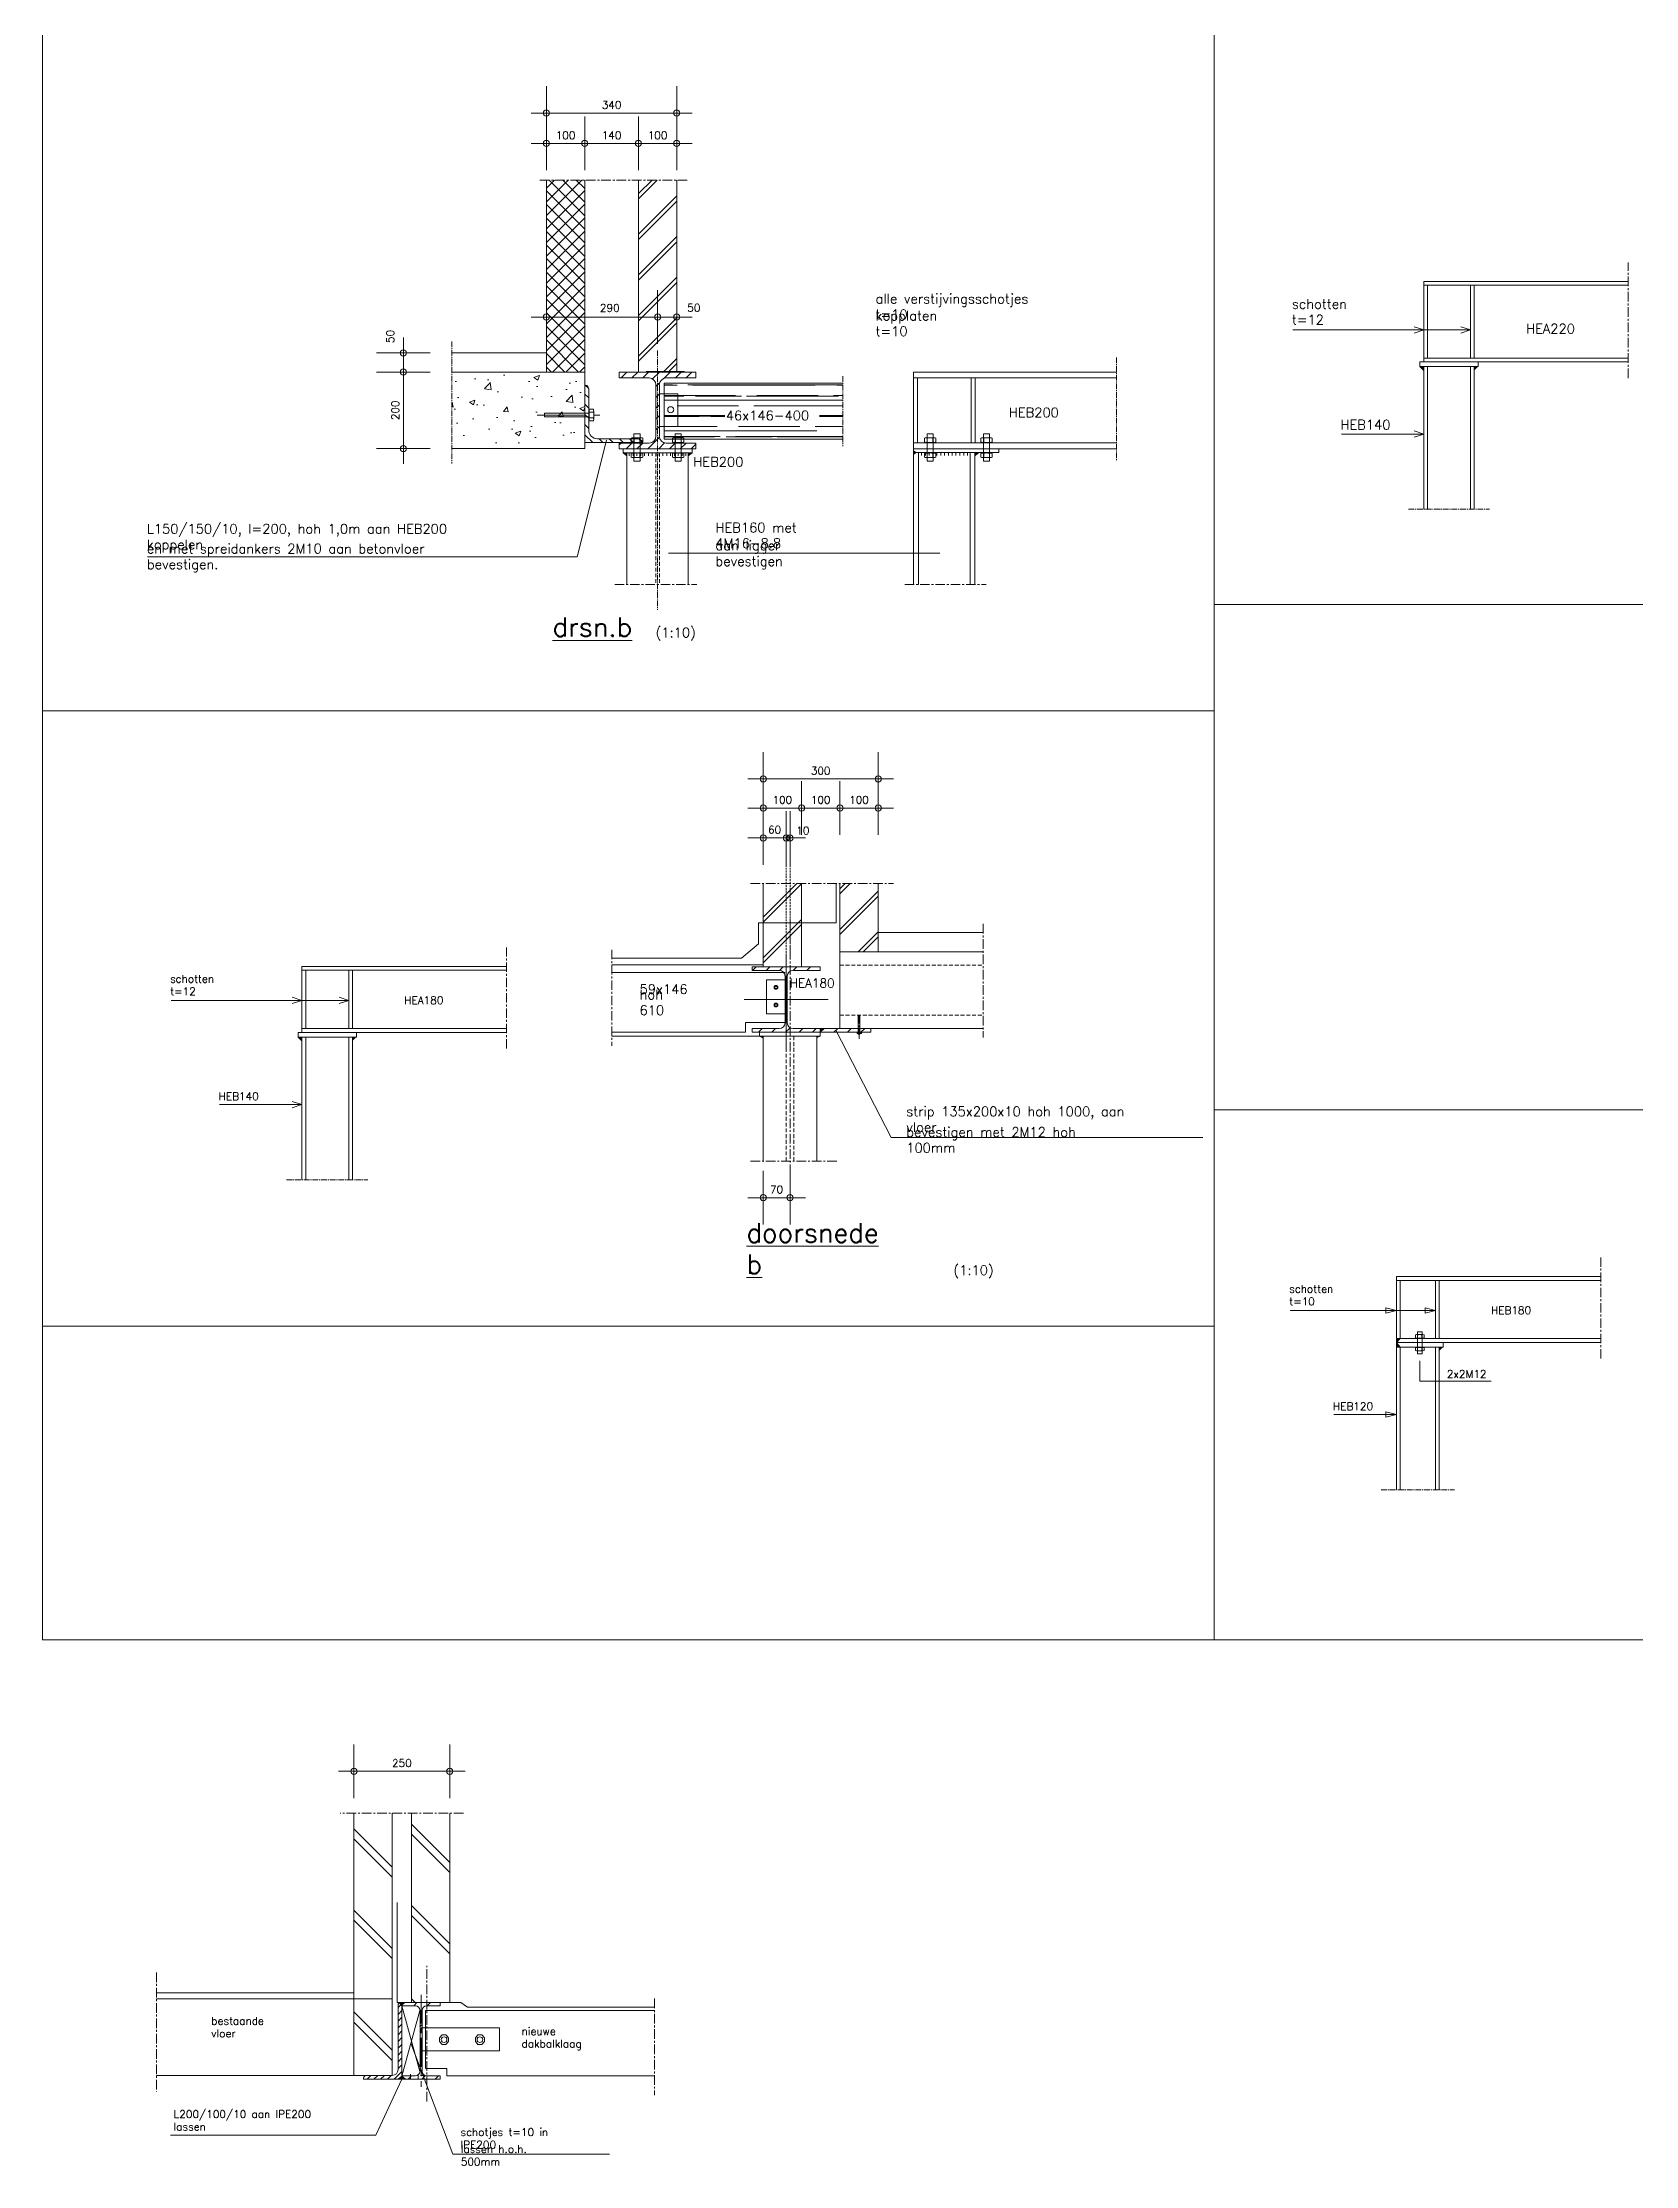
# Model space of a CAD drawing. Header units: millimetres. Extents: x -14163 to 55687, y -143 to 37302.
# Drawn here: x 29749 to 33905, y 26712 to 32252 of the extents above; entities that cross this region are included whole.
import ezdxf

# ---------------------------------------------------------------- set-up
doc = ezdxf.new("R2010")
doc.units = ezdxf.units.MM
for name, pattern in [('IMPORT-CENTER _3_', [1016, 635, -127, 127, -127]), ('IMPORT-CENTER2 _2_', [571.5, 381, -63.5, 63.5, -63.5]), ('IMPORT-DASHED _3_', [381, 254, -127]), ('IMPORT-HIDDEN _3_', [190.5, 127, -63.5])]:
    doc.linetypes.add(name, pattern=pattern)
for name, color, linetype, lineweight in [('00_MAATVOERING', 1, 'Continuous', 13), ('ARCERING', 55, 'Continuous', 13), ('AS', 1, 'IMPORT-CENTER _3_', 13), ('doorbraakdetails_dwg', 8, 'Continuous', 13), ('MAATVOERING', 1, 'Continuous', 13), ('STAAL', 2, 'Continuous', 13)]:
    doc.layers.add(name, color=color, linetype=linetype, lineweight=lineweight)
doc.styles.add('RomanS', font='romans__.ttf', dxfattribs={"height": 635})
doc.styles.add('RomanS_1', font='romans__.ttf', dxfattribs={"height": 1270})
doc.styles.add('RomanS_2', font='romans__.ttf', dxfattribs={"height": 508})
doc.styles.add('RomanS_4', font='romans__.ttf', dxfattribs={"height": 584.2})

# ---------------------------------------------------------------- blocks, each defined once
blk = doc.blocks.new('doorbraakdetails_dwg_DOT2035-5098706-Details Constructie')
at = {"layer": 'MAATVOERING'}
for p, q in [((420690, 85664), (420690, 89220)), ((421198, 87442), (419674, 87442))]:
    blk.add_line(p, q, dxfattribs=at)
blk.add_circle((420690, 87442), 203, dxfattribs=at)
blk = doc.blocks.new('doorbraakdetails_dwg_DOT2035-5098707-Details Constructie')
at = {"layer": 'MAATVOERING'}
for p, q in [((423230, 89220), (423230, 85664)), ((422722, 87442), (424246, 87442))]:
    blk.add_line(p, q, dxfattribs=at)
blk.add_circle((423230, 87442), 203, dxfattribs=at)
blk = doc.blocks.new('doorbraakdetails_dwg_DOT2035-5098708-Details Constructie')
at = {"layer": 'MAATVOERING'}
for p, q in [((415610, 87595), (415610, 91151)), ((416118, 89373), (414594, 89373))]:
    blk.add_line(p, q, dxfattribs=at)
blk.add_circle((415610, 89373), 203, dxfattribs=at)
blk = doc.blocks.new('doorbraakdetails_dwg_DOT2035-5098709-Details Constructie')
at = {"layer": 'MAATVOERING'}
for p, q in [((423230, 91151), (423230, 87595)), ((422722, 89373), (424246, 89373))]:
    blk.add_line(p, q, dxfattribs=at)
blk.add_circle((423230, 89373), 203, dxfattribs=at)
blk = doc.blocks.new('doorbraakdetails_dwg_DOT2035-5098710-Details Constructie')
at = {"layer": 'MAATVOERING'}
for p, q in [((415610, 85664), (415610, 89220)), ((416118, 87442), (414594, 87442))]:
    blk.add_line(p, q, dxfattribs=at)
blk.add_circle((415610, 87442), 203, dxfattribs=at)
blk = doc.blocks.new('doorbraakdetails_dwg_DOT2035-5098711-Details Constructie')
at = {"layer": 'MAATVOERING'}
for p, q in [((418150, 89220), (418150, 85664)), ((417642, 87442), (419166, 87442))]:
    blk.add_line(p, q, dxfattribs=at)
blk.add_circle((418150, 87442), 203, dxfattribs=at)
blk = doc.blocks.new('doorbraakdetails_dwg_DOT2035-5098712-Details Constructie')
at = {"layer": 'MAATVOERING'}
for p, q in [((418150, 85664), (418150, 89220)), ((418658, 87442), (417134, 87442))]:
    blk.add_line(p, q, dxfattribs=at)
blk.add_circle((418150, 87442), 203, dxfattribs=at)
blk = doc.blocks.new('doorbraakdetails_dwg_DOT2035-5098713-Details Constructie')
at = {"layer": 'MAATVOERING'}
for p, q in [((420690, 89220), (420690, 85664)), ((420182, 87442), (421706, 87442))]:
    blk.add_line(p, q, dxfattribs=at)
blk.add_circle((420690, 87442), 203, dxfattribs=at)
blk = doc.blocks.new('doorbraakdetails_dwg_DOT2035-5098714-Details Constructie')
at = {"layer": 'MAATVOERING'}
for p, q in [((415610, 59839), (415610, 63395)), ((416118, 61617), (414594, 61617))]:
    blk.add_line(p, q, dxfattribs=at)
blk.add_circle((415610, 61617), 203, dxfattribs=at)
blk = doc.blocks.new('doorbraakdetails_dwg_DOT2035-5098715-Details Constructie')
at = {"layer": 'MAATVOERING'}
for p, q in [((417388, 63395), (417388, 59839)), ((416880, 61617), (418404, 61617))]:
    blk.add_line(p, q, dxfattribs=at)
blk.add_circle((417388, 61617), 203, dxfattribs=at)
blk = doc.blocks.new('doorbraakdetails_dwg_HE180A-5098716-Details Constructie')
at = {"layer": 'STAAL', "color": 1}
for p, q in [((0, 609), (0, -643)), ((-446, 386), (-398, 434)), ((-266, 386), (-218, 434)), ((-87, 386), (-39, 434)), ((-15, 278), (15, 309)), ((93, 386), (141, 434)), ((272, 386), (321, 434)), ((-557, 0), (558, 0)), ((-15, 98), (15, 129)), ((-15, -81), (15, -51)), ((-15, -261), (15, -230)), ((-368, -434), (-320, -386)), ((-189, -434), (-141, -386)), ((-9, -434), (51, -374)), ((170, -434), (219, -386)), ((350, -434), (398, -386))]:
    blk.add_line(p, q, dxfattribs=at)
at = {"layer": 'STAAL'}
for p, q in [((-15, -310), (-15, 310)), ((15, -310), (15, 310)), ((452, 386), (452, 386))]:
    blk.add_line(p, q, dxfattribs=at)
at = {"layer": 'STAAL', "flags": 128}
for points in [[(91, 386), (452, 386), (452, 434), (-452, 434), (-452, 386), (-91, 386)], [(-91, -386), (-452, -386), (-452, -434), (452, -434), (452, -386), (91, -386)]]:
    blk.add_lwpolyline(points, dxfattribs=at)
at = {"layer": 'STAAL'}
for centre, start, end in [((-91, 310), 360, 90), ((91, 310), 90, 180), ((-91, -310), 270, 0), ((91, -310), 180, 270)]:
    blk.add_arc(centre, 76.2, start, end, dxfattribs=at)
blk = doc.blocks.new('doorbraakdetails_dwg_MOERPLAT-5098692-Details Constructie')
at = {"layer": 'STAAL', "flags": 128}
blk.add_lwpolyline([(-60, 25), (-60, -25), (-25, -63), (25, -63), (60, -25), (60, 25), (25, 63), (-25, 63)], close=True, dxfattribs=at)
at = {"layer": 'STAAL'}
blk.add_circle((0, 0), 38.1, dxfattribs=at)
blk = doc.blocks.new('doorbraakdetails_dwg_DOT2035-5098677-Details Constructie')
at = {"layer": 'MAATVOERING'}
for p, q in [((0, 17.78), (0, -17.78)), ((-5.08, 0), (10.16, 0))]:
    blk.add_line(p, q, dxfattribs=at)
blk.add_circle((0, 0), 2.03, dxfattribs=at)
blk = doc.blocks.new('doorbraakdetails_dwg__X283-5098766-Details Constructie')
at = {"layer": 'ARCERING'}
for p, q in [((48375, 30414), (48451, 30490)), ((48518, 30414), (48594, 30490)), ((48662, 30414), (48738, 30490)), ((48792, 30400), (48882, 30490)), ((48945, 30410), (49025, 30490)), ((49093, 30414), (49169, 30490)), ((49237, 30414), (49313, 30490)), ((48835, 30300), (48885, 30350)), ((48835, 30156), (48881, 30202)), ((48835, 30013), (48881, 30058)), ((48835, 29869), (48881, 29915)), ((48350, 29527), (48373, 29550)), ((48441, 29474), (48517, 29550)), ((48584, 29474), (48660, 29550)), ((48728, 29474), (48882, 29628)), ((48835, 29725), (48881, 29771)), ((48872, 29474), (48950, 29553)), ((49015, 29474), (49091, 29550)), ((49159, 29474), (49235, 29550)), ((49303, 29474), (49366, 29538))]:
    blk.add_line(p, q, dxfattribs=at)
blk = doc.blocks.new('doorbraakdetails_dwg_HE200B-5098767-Details Constructie')
at = {"layer": 'STAAL'}
for p, q in [((-23, -848), (-23, -168)), ((23, -848), (23, -168))]:
    blk.add_line(p, q, dxfattribs=at)
at = {"layer": 'STAAL', "flags": 128}
for points in [[(114, -76), (508, -76), (508, 0), (-508, 0), (-508, -76), (-114, -76)], [(-114, -940), (-508, -940), (-508, -1016), (508, -1016), (508, -940), (114, -940)]]:
    blk.add_lwpolyline(points, dxfattribs=at)
at = {"layer": 'STAAL'}
for centre, start, end in [((-114, -168), 360, 90), ((114, -168), 90, 180), ((-114, -848), 270, 0), ((114, -848), 180, 270)]:
    blk.add_arc(centre, 91.4, start, end, dxfattribs=at)
blk.add_blockref('doorbraakdetails_dwg__X283-5098766-Details Constructie', (-48858, -30490))
blk = doc.blocks.new('doorbraakdetails_dwg_MOER-5098697-Details Constructie')
at = {"layer": 'ARCERING', "color": 2}
for p, q in [((-5.1, 3.7), (-5.1, 0.3)), ((-3.8, 4.1), (3.8, 4.1)), ((-3.8, 0), (3.8, 0)), ((-2.5, 3.7), (-2.5, 0.3)), ((2.5, 3.7), (2.5, 0.3)), ((5.1, 3.7), (5.1, 0.3))]:
    blk.add_line(p, q, dxfattribs=at)
for centre, radius, start, end in [((-3.8, 1.4), 2.66, 61.4929, 118.5071), ((-3.8, 2.7), 2.66, 241.4929, 298.5071), ((0, -6.1), 10.2, 75.5225, 104.4775), ((0, 10.2), 10.2, 255.5225, 284.4775), ((3.8, 1.4), 2.66, 61.4929, 118.5071), ((3.8, 2.7), 2.66, 241.4929, 298.5071)]:
    blk.add_arc(centre, radius, start, end, dxfattribs=at)
blk = doc.blocks.new('doorbraakdetails_dwg_MOER-5098815-Details Constructie')
at = {"layer": 'ARCERING', "color": 2}
for p, q in [((-5.1, 3.7), (-5.1, 0.3)), ((-3.8, 4.1), (3.8, 4.1)), ((-3.8, 0), (3.8, 0)), ((-2.5, 3.7), (-2.5, 0.3)), ((2.5, 3.7), (2.5, 0.3)), ((5.1, 3.7), (5.1, 0.3))]:
    blk.add_line(p, q, dxfattribs=at)
for centre, radius, start, end in [((-3.8, 1.4), 2.66, 61.4929, 118.5071), ((-3.8, 2.7), 2.66, 241.4929, 298.5071), ((0, -6.1), 10.2, 75.5225, 104.4775), ((0, 10.2), 10.2, 255.5225, 284.4775), ((3.8, 1.4), 2.66, 61.4929, 118.5071), ((3.8, 2.7), 2.66, 241.4929, 298.5071)]:
    blk.add_arc(centre, radius, start, end, dxfattribs=at)
blk = doc.blocks.new('doorbraakdetails_dwg_MOER-5098688-Details Constructie')
at = {"layer": 'STAAL'}
for p, q in [((-5.1, 3.7), (-5.1, 0.3)), ((-3.8, 4.1), (3.8, 4.1)), ((-3.8, 0), (3.8, 0)), ((-2.5, 3.7), (-2.5, 0.3)), ((2.5, 3.7), (2.5, 0.3)), ((5.1, 3.7), (5.1, 0.3))]:
    blk.add_line(p, q, dxfattribs=at)
for centre, radius, start, end in [((-3.8, 1.4), 2.66, 61.4929, 118.5071), ((-3.8, 2.7), 2.66, 241.4929, 298.5071), ((0, -6.1), 10.2, 75.5225, 104.4775), ((0, 10.2), 10.2, 255.5225, 284.4775), ((3.8, 1.4), 2.66, 61.4929, 118.5071), ((3.8, 2.7), 2.66, 241.4929, 298.5071)]:
    blk.add_arc(centre, radius, start, end, dxfattribs=at)
blk = doc.blocks.new('doorbraakdetails_dwg_SPREIDANKER-5098780-Details Constructie')
at = {"layer": 'AS'}
blk.add_line((0, -690), (0, 142), dxfattribs=at)
at = {"layer": 'STAAL', "flags": 128}
blk.add_lwpolyline([(-25, 0), (-25, -594), (25, -594), (25, 0)], dxfattribs=at)
at = {"xscale": 15, "yscale": 15, "zscale": 15}
blk.add_blockref('doorbraakdetails_dwg_MOER-5098688-Details Constructie', (0, 0), dxfattribs=at)
blk = doc.blocks.new('doorbraakdetails_dwg_HOEK15015010-V35-Details Constructie')
at = {"color": 1, "lineweight": 13}
for p, q in [((-3207, 0), (-2953, -254)), ((-2533, 0), (-2279, -254)), ((-1859, 0), (-1605, -254)), ((-1186, 0), (-932, -254)), ((-512, 0), (0, -512)), ((-3810, -12), (-3581, -241)), ((-254, -932), (0, -1186)), ((-254, -1605), (0, -1859)), ((-254, -2279), (0, -2533)), ((-254, -2953), (0, -3207)), ((-250, -3572), (-12, -3810))]:
    blk.add_line(p, q, dxfattribs=at)
at = {"color": 2, "lineweight": 13}
for p, q in [((-3524, -254), (-825, -254)), ((-254, -825), (-254, -3524))]:
    blk.add_line(p, q, dxfattribs=at)
at = {"color": 2, "lineweight": 13, "flags": 128}
blk.add_lwpolyline([(-37, -3810), (0, -3810), (0, 0), (-3810, 0), (-3810, -56)], dxfattribs=at)
at = {"color": 2, "lineweight": 13}
for centre, radius, start, end in [((-3462, 141), 400, 209.56977, 261.05843), ((-825, -825), 571, 360, 90), ((45, -3523), 299, 180.25324, 254.08278)]:
    blk.add_arc(centre, radius, start, end, dxfattribs=at)
blk = doc.blocks.new('doorbraakdetails_dwg_DOT2035-5098858-Details Constructie')
at = {"layer": '00_MAATVOERING'}
for p, q in [((0, 17.78), (0, -17.78)), ((-5.08, 0), (10.16, 0))]:
    blk.add_line(p, q, dxfattribs=at)
blk.add_circle((0, 0), 2.03, dxfattribs=at)
blk = doc.blocks.new('doorbraakdetails_dwg_HOEK20010010-V54-Details Constructie')
at = {"layer": 'ARCERING'}
h = blk.add_hatch(dxfattribs=at)
h.set_pattern_fill('FP_14', color=1, style=0, pattern_type=2)
h.set_pattern_definition([(45, (-20365.5, -30057.376), (-44.90128, 44.90128), [])])
h.paths.add_polyline_path([(-352, -102), (156, -102), (156, 914), (143, 914), (133, 913), (124, 909), (116, 903), (110, 895), (106, 886), (105, 876), (105, 25), (103, 5), (95, -13), (83, -29), (67, -41), (49, -49), (29, -51), (-314, -51), (-324, -53), (-333, -56), (-341, -62), (-347, -70), (-351, -80), (-352, -89)])
at = {"color": 2, "lineweight": 13}
for p, q in [((105, 25), (105, 876)), ((-314, -51), (29, -51))]:
    blk.add_line(p, q, dxfattribs=at)
at = {"color": 2, "lineweight": 13, "flags": 128}
blk.add_lwpolyline([(-352, -89), (-352, -102), (156, -102), (156, 914), (143, 914)], dxfattribs=at)
at = {"color": 2, "lineweight": 13}
for centre, radius, start, end in [((143, 876), 38.1, 90, 180), ((29, 25), 76.2, 270, 0), ((-314, -89), 38.1, 90, 180)]:
    blk.add_arc(centre, radius, start, end, dxfattribs=at)
blk = doc.blocks.new('doorbraakdetails_dwg__X284-5098859-Details Constructie')
at = {"color": 250, "lineweight": 13}
for p, q in [((153071, 56803), (153115, 56846)), ((153247, 56800), (153294, 56846)), ((153431, 56803), (153474, 56846)), ((153288, 56661), (153317, 56689)), ((153288, 56481), (153317, 56509)), ((153288, 56301), (153317, 56330)), ((153288, 56122), (153317, 56150)), ((153176, 55830), (153219, 55873)), ((153288, 55942), (153317, 55971)), ((153356, 55830), (153399, 55873)), ((153535, 55830), (153556, 55851))]:
    blk.add_line(p, q, dxfattribs=at)
blk = doc.blocks.new('doorbraakdetails_dwg_Ipe200-5098860-Details Constructie')
at = {"color": 1, "linetype": 'IMPORT-CENTER2 _2_', "lineweight": 13}
blk.add_line((0, 610), (0, -610), dxfattribs=at)
at = {"color": 2, "lineweight": 13}
for p, q in [((-14, -404), (-14, 404)), ((14, -404), (14, 404))]:
    blk.add_line(p, q, dxfattribs=at)
at = {"color": 2, "lineweight": 13, "flags": 128}
for points in [[(-75, 465), (-254, 465), (-254, 508), (254, 508), (254, 465), (75, 465)], [(-75, -465), (-254, -465), (-254, -508), (254, -508), (254, -465), (75, -465)]]:
    blk.add_lwpolyline(points, dxfattribs=at)
at = {"color": 2, "lineweight": 13}
for centre, start, end in [((-75, 404), 360, 90), ((75, 404), 90, 180), ((-75, -404), 270, 0), ((75, -404), 180, 270)]:
    blk.add_arc(centre, 61, start, end, dxfattribs=at)
at = {"rotation": 180}
blk.add_blockref('doorbraakdetails_dwg__X284-5098859-Details Constructie', (153302, 56338), dxfattribs=at)
blk = doc.blocks.new('doorbraakdetails_dwg_MOERPLAT-5098861-Details Constructie')
at = {"layer": 'STAAL', "flags": 128}
blk.add_lwpolyline([(-60, 25), (-60, -25), (-25, -63), (25, -63), (60, -25), (60, 25), (25, 63), (-25, 63)], close=True, dxfattribs=at)
at = {"layer": 'STAAL'}
blk.add_circle((0, 0), 38.1, dxfattribs=at)
blk = doc.blocks.new('doorbraakdetails_dwg_aanwijspijl-5098864-Details Constructie')
at = {"layer": 'MAATVOERING', "flags": 128}
blk.add_lwpolyline([(-687, 178), (0, 0), (-687, -178)], close=True, dxfattribs=at)
blk = doc.blocks.new('doorbraakdetails_dwg-4168051-Details Constructie')
at = {"layer": 'ARCERING'}
h = blk.add_hatch(dxfattribs=at)
h.set_pattern_fill('FP_71', color=256, style=0, pattern_type=2)
h.set_pattern_definition([(45, (-742654.36, 22330.56), (-449.0128, 449.0128), []), (135, (-742654.36, 22330.56), (-449.0128, -449.0128), [])])
h.paths.add_polyline_path([(403789, 116339), (403789, 129059), (401249, 129059), (401249, 116339)])
h = blk.add_hatch(dxfattribs=at)
h.set_pattern_fill('FP_72', color=256, style=0, pattern_type=2)
h.set_pattern_definition([(45, (171494.3, -3356.4), (-1347.038, 1347.038), []), (45, (172002.3, 27123.6), (-1347.038, 1347.038), [])])
h.paths.add_polyline_path([(409885, 116377), (409885, 129059), (407345, 129059), (407345, 116377)])
h = blk.add_hatch(dxfattribs=at)
h.set_pattern_fill('FP_73', color=256, style=0, pattern_type=2)
h.set_pattern_definition([(50, (280794.4, 94590.6), (3643.68, -318.78), [381, -4191]), (355, (280794.4, 94590.6), (-704.86, 3821.14), [304.8, -3352.8]), (100.451, (281098, 94564), (2938.85, 3502.33), [323.8, -3561.8]), (46.184, (280794.4, 95606.6), (5421.58, -840.86), [571.5, -6286.5]), (96.636, (281246, 95536.6), (4748.05, 4948.55), [485.7, -5342.7]), (351.184, (280794.4, 95606.6), (4748.1, 4948.5), [457.2, -5029.2]), (21, (281302.4, 95352.6), (3032.29, -2045.304), [381, -4191]), (326, (281302.4, 95352.6), (1236.04, 3683.76), [304.8, -3352.8]), (71.451, (281555, 95182.2), (4268.34, 1638.42), [323.8, -3561.8]), (37.5, (280794.4, 94590.6), (61.772, 1691.101), [0, -3312.16, 0, -3403.6, -3365.5]), (37.5, (280794.4, 94590.6), (61.772, 1691.101), [-6715.76, 0, -3365.5]), (7.5, (280794.4, 94590.6), (1336.393, 2003.611), [0, -1940.56, 0, -3235.96, -1282.7]), (7.5, (280794.4, 94590.6), (1336.393, 2003.611), [-5176.52, 0, -1282.7]), (327.5, (279661.6, 94590.6), (2711.818, -114.579), [0, -1270, 0, -3962.4, -5257.8]), (327.5, (279661.6, 94590.6), (2711.818, -114.579), [-5232.4, 0, -5257.8]), (317.5, (279153.6, 94590.6), (2962.586, 508.533), [0, -1651, 0, -2631.44, -3733.8]), (317.5, (279153.6, 94590.6), (2962.586, 508.533), [-4282.44, 0, -3733.8])])
h.paths.add_polyline_path([(403787, 111259), (403787, 116339), (394990, 116339), (394990, 111259)])
h = blk.add_hatch(dxfattribs=at)
h.set_pattern_fill('FP_74', color=256, style=0, pattern_type=2)
h.set_pattern_definition([(0, (-741257.4, 22319.5), (2235.2, 1016), [15240, -2032, 5080, -1016]), (0, (-739906.1, 22827.5), (-1016, 1351.28), [3048, -335.28, 6096, -762]), (0, (-740749.36, 23183.1), (5283.2, 680.72), [8128, -1422.4, 4064, -1016])])
h.paths.add_polyline_path([(420893, 111881), (420893, 115590), (409046, 115590), (409046, 111892), (409463, 111892), (409463, 111881), (414282, 111881)])
h.paths.add_polyline_path([(414282, 112923), (413063, 112923), (413063, 113876), (419337, 113876), (419337, 112923)])
h.paths.add_polyline_path([(409507, 113640), (409459, 113640), (409412, 113652), (409370, 113674), (409334, 113706), (409307, 113745), (409290, 113790), (409284, 113837), (409290, 113885), (409307, 113930), (409334, 113969), (409370, 114001), (409412, 114023), (409459, 114034), (409507, 114034), (409553, 114023), (409596, 114001), (409631, 113969), (409659, 113930), (409676, 113885), (409681, 113837), (409676, 113790), (409659, 113745), (409631, 113706), (409596, 113674), (409553, 113652)])
for points in [[(415610, 72183), (415610, 72328), (415356, 72328)], [(419166, 72190), (419408, 72328), (419166, 72328)], [(419395, 72582), (419627, 72836), (419395, 72836)]]:
    blk.add_hatch(color=8, dxfattribs=at).paths.add_polyline_path(points)
h = blk.add_hatch(dxfattribs=at)
h.set_pattern_fill('FP_53', color=256, style=0, pattern_type=2)
h.set_pattern_definition([(45, (368009.06, -11532.5), (-449.013, 449.013), [])])
h.paths.add_polyline_path([(422748, 72582), (422748, 72836), (422011, 72836), (422011, 72582)])
h.paths.add_polyline_path([(421909, 72582), (421909, 72836), (419395, 72836), (419395, 72582)])
at = {"layer": 'STAAL'}
for points in [[(459378, 116445), (459378, 116699), (459124, 116699)], [(462731, 116445), (462985, 116699), (462731, 116699)], [(406583, 110788), (406583, 110992), (406329, 110992)], [(410647, 110788), (410901, 110992), (410647, 110992)], [(425581, 111004), (425733, 111004), (425581, 111126)], [(425581, 110881), (425733, 111004), (425581, 111004)], [(429646, 110799), (429900, 111003), (429646, 111003)], [(385047, 72012), (385047, 72266), (384793, 72266)], [(388400, 72012), (388654, 72266), (388400, 72266)], [(460410, 51466), (460664, 51720), (460410, 51720)], [(391671, 8061), (391671, 8277), (391607, 8277), (391573, 8273), (391540, 8264), (391508, 8249)], [(391671, 8065), (391913, 8277), (391671, 8277)], [(391428, 3197), (391671, 3197), (391671, 3408)], [(391671, 3197), (391913, 3197), (391671, 3408)]]:
    blk.add_hatch(color=256, dxfattribs=at).paths.add_polyline_path(points)
h = blk.add_hatch(color=256, dxfattribs=at)
h.paths.add_polyline_path([(457565, 52024), (457819, 52278), (457565, 52278)])
h.paths.add_polyline_path([(457819, 51720), (457565, 52024), (457565, 51720)])
at = {"color": 1, "lineweight": 13}
for p, q in [((401249, 116339), (401249, 129059)), ((403789, 116339), (403789, 129059)), ((407345, 116377), (407345, 129059)), ((409885, 116377), (409885, 129059)), ((394985, 117609), (401242, 117609)), ((407853, 116377), (410393, 116377)), ((375412, 8925), (388496, 8925)), ((375412, 8531), (391036, 8531)), ((375412, 3451), (389321, 3451)), ((389321, 3451), (391036, 3451))]:
    blk.add_line(p, q, dxfattribs=at)
at = {"color": 2, "lineweight": 13}
blk.add_line((409046, 111881), (420893, 111881), dxfattribs=at)
at = {"color": 1, "linetype": 'IMPORT-CENTER _3_', "lineweight": 13}
for p, q in [((405774, 102256), (411221, 102256)), ((424989, 102267), (430391, 102267))]:
    blk.add_line(p, q, dxfattribs=at)
at = {"color": 1, "lineweight": 13, "flags": 128}
blk.add_lwpolyline([(394985, 116339), (403789, 116339), (403789, 111259), (394985, 111259)], dxfattribs=at)
at = {"color": 2, "lineweight": 13, "flags": 128}
for points in [[(409046, 111892), (409046, 115590), (420893, 115590)], [(408730, 114885), (409960, 114885), (409960, 112730), (408730, 112730)], [(414430, 72582), (414430, 73218), (417058, 73218)], [(408411, 7756), (393244, 7756), (393244, 3905), (394643, 3905), (394643, 3412), (408411, 3412)]]:
    blk.add_lwpolyline(points, dxfattribs=at)
at = {"color": 250, "lineweight": 13, "flags": 128}
blk.add_lwpolyline([(417058, 76051), (415833, 76051), (415833, 73801), (417058, 73801)], dxfattribs=at)
at = {"color": 2, "lineweight": 13}
blk.add_circle((409483, 113837), 199, dxfattribs=at)
at = {"layer": '00_MAATVOERING'}
blk.add_line((394338, 23604), (389004, 23604), dxfattribs=at)
at = {"layer": 'ARCERING'}
for p, q in [((415610, 80218), (417833, 82441)), ((415610, 79881), (418150, 82421)), ((420690, 81759), (421372, 82441)), ((420690, 82096), (421035, 82441)), ((420690, 79402), (423230, 81942)), ((420690, 79064), (423230, 81604)), ((415603, 77180), (418150, 79727)), ((415610, 77524), (418150, 80064)), ((421899, 77916), (423230, 79248)), ((422236, 77916), (423230, 78910)), ((415356, 72328), (415610, 72183)), ((419395, 72582), (419627, 72836)), ((391036, 17251), (388496, 19791)), ((394846, 17559), (392306, 20099)), ((391036, 16576), (388496, 19116)), ((394846, 16885), (392306, 19425)), ((391036, 11863), (388496, 14403)), ((394846, 12171), (392306, 14711)), ((391036, 11188), (388496, 13728)), ((394846, 11496), (392306, 14036)), ((392547, 8277), (392306, 8518)), ((391036, 5117), (388496, 7657)), ((391036, 4442), (388496, 6982))]:
    blk.add_line(p, q, dxfattribs=at)
at = {"layer": 'ARCERING', "flags": 128}
for points in [[(405576, 77494), (414182, 77494), (415296, 78445), (415296, 79832), (420456, 79832), (420456, 82441)], [(391607, 8277), (391362, 8277), (391362, 14906)], [(408411, 7964), (396013, 7964), (395586, 8277), (394846, 8277)]]:
    blk.add_lwpolyline(points, dxfattribs=at)
at = {"layer": 'AS'}
for p, q in [((400817, 129059), (410571, 129059)), ((472931, 115930), (472931, 123593)), ((414774, 82441), (424234, 82441)), ((417388, 60131), (417388, 80112)), ((430189, 79760), (430189, 72236)), ((398599, 71497), (398599, 78194)), ((405576, 78050), (405576, 71692)), ((421960, 72151), (421960, 73699)), ((414774, 64048), (420572, 64048)), ((471117, 50950), (471117, 57648)), ((395748, 20821), (387589, 20821)), ((375412, 10271), (375412, 2380)), ((393322, 1729), (393322, 10717)), ((408411, 8538), (408411, 2144))]:
    blk.add_line(p, q, dxfattribs=at)
at = {"layer": 'AS', "linetype": 'IMPORT-CENTER2 _2_'}
for p, q in [((394990, 118369), (394990, 110275)), ((439019, 117299), (439019, 110420)), ((420893, 116058), (420893, 111422))]:
    blk.add_line(p, q, dxfattribs=at)
at = {"layer": 'MAATVOERING'}
for p, q in [((445488, 138176), (445488, 69979)), ((401757, 133498), (409377, 133498)), ((403281, 131486), (401757, 131486)), ((406837, 131486), (404297, 131486)), ((409377, 131486), (407853, 131486)), ((408615, 119983), (409885, 119983)), ((410393, 119983), (410901, 119983)), ((391773, 118117), (391773, 118625)), ((462477, 119130), (461839, 119341)), ((391773, 116339), (391773, 117609)), ((459378, 112223), (458740, 112434)), ((409334, 104332), (427323, 104332)), ((445488, 100924), (601821, 100924)), ((367854, 93873), (445488, 93873)), ((416118, 89373), (422722, 89373)), ((416118, 87442), (417642, 87442)), ((418658, 87442), (420182, 87442)), ((421198, 87442), (422722, 87442)), ((417134, 85458), (417388, 85458)), ((417896, 85458), (418404, 85458)), ((445488, 78574), (445488, 80573)), ((388146, 74697), (387507, 74908)), ((385047, 67789), (384408, 68000)), ((445488, 67450), (601821, 67450)), ((445488, 32321), (445488, 67320)), ((416118, 61617), (416880, 61617)), ((460156, 54150), (450530, 54150)), ((367854, 53098), (445488, 53098)), ((457565, 47243), (453429, 47243)), ((388496, 3451), (388496, 20821)), ((391036, 3451), (391036, 20821)), ((392306, 8277), (392306, 20821))]:
    blk.add_line(p, q, dxfattribs=at)
at = {"layer": 'MAATVOERING', "color": 55, "linetype": 'IMPORT-HIDDEN _3_'}
for p, q in [((417134, 83680), (417134, 77443)), ((417388, 83680), (417388, 77443))]:
    blk.add_line(p, q, dxfattribs=at)
at = {"layer": 'MAATVOERING', "flags": 128}
for points in [[(716342, 180977), (716342, 223774), (367854, 223774), (367854, 32321), (716342, 32321), (716342, 138181)], [(416118, 85458), (416626, 85458)]]:
    blk.add_lwpolyline(points, close=True, dxfattribs=at)
for points in [[(445488, 120784), (445488, 223774), (445488, 52588)], [(401757, 119983), (408107, 119983), (407599, 119983)], [(461839, 118919), (462477, 119130), (450705, 119130)], [(458740, 119341), (459378, 119130), (458740, 118919)], [(391773, 111767), (391773, 115831), (391773, 115323)], [(374815, 104101), (403279, 104101), (405237, 111817)], [(458740, 112012), (459378, 112223), (453922, 112223)], [(387507, 74486), (388146, 74697), (376374, 74697)], [(384408, 74908), (385047, 74697), (384408, 74486)], [(444742, 65617), (424080, 65617), (420425, 72711)], [(384408, 67578), (385047, 67789), (379591, 67789)], [(463844, 49455), (459115, 49455), (459115, 50801)], [(394211, 8277), (394846, 8277), (394846, 20821)], [(392270, 5582), (395053, -1778), (405424, -1778)], [(376339, -520), (389938, -520), (391671, 3197)]]:
    blk.add_lwpolyline(points, dxfattribs=at)
at = {"layer": 'MAATVOERING', "color": 2, "flags": 128}
for points in [[(407048, 110429), (407454, 110429), (407454, 112239), (407048, 112239)], [(410183, 110429), (409776, 110429), (409776, 112239), (410183, 112239)], [(426876, 110429), (426469, 110429), (426469, 112239), (426876, 112239)], [(430613, 110429), (430206, 110429), (430206, 112239), (430613, 112239)], [(459267, 52721), (458962, 52721), (458962, 51267), (459267, 51267)]]:
    blk.add_lwpolyline(points, close=True, dxfattribs=at)
at = {"layer": 'STAAL'}
for p, q in [((459378, 122084), (472931, 122084)), ((459632, 117258), (459632, 122084)), ((462477, 117258), (462477, 122084)), ((462731, 117258), (462731, 122084)), ((459378, 117258), (472931, 117258)), ((425581, 115956), (439019, 115956)), ((425835, 115956), (425835, 111638)), ((429400, 115956), (429400, 111638)), ((429654, 115956), (429654, 111638)), ((459378, 107243), (459378, 116699)), ((459632, 107243), (459632, 116699)), ((462477, 107243), (462477, 116699)), ((462731, 107243), (462731, 116699)), ((406329, 110992), (406329, 111246)), ((410901, 110992), (410901, 111246)), ((425581, 111638), (439019, 111638)), ((425581, 111257), (439019, 111257)), ((406583, 110992), (406583, 102256)), ((406740, 110992), (406740, 110788)), ((406994, 110992), (406994, 110788)), ((407248, 110992), (407248, 110788)), ((407502, 110992), (407502, 110788)), ((407756, 110992), (407756, 110788)), ((408010, 110992), (408010, 110788)), ((408264, 110992), (408264, 110788)), ((408518, 110992), (408518, 110788)), ((408712, 110992), (408712, 110788)), ((408966, 110992), (408966, 110788)), ((409220, 110992), (409220, 110788)), ((409474, 110992), (409474, 110788)), ((409728, 110992), (409728, 110788)), ((409982, 110992), (409982, 110788)), ((410236, 110992), (410236, 110788)), ((410490, 110992), (410490, 110788)), ((410647, 110992), (410647, 102256)), ((425911, 111003), (425911, 102267)), ((426103, 111003), (426103, 110799)), ((426357, 111003), (426357, 110799)), ((426611, 111003), (426611, 110799)), ((426865, 111003), (426865, 110799)), ((427119, 111003), (427119, 110799)), ((427373, 111003), (427373, 110799)), ((427627, 111003), (427627, 110799)), ((427879, 111003), (427879, 110799)), ((428135, 111003), (428135, 110799)), ((428386, 111003), (428386, 110799)), ((428641, 111003), (428641, 110799)), ((428895, 111003), (428895, 110799)), ((429149, 111003), (429149, 110799)), ((429314, 111003), (429314, 102267)), ((429645, 111003), (429645, 102267)), ((429900, 111003), (429646, 110799)), ((385047, 76686), (398599, 76686)), ((385301, 72825), (385301, 76686)), ((388146, 72825), (388146, 76686)), ((388400, 72825), (388400, 76686)), ((417058, 76545), (405576, 76545)), ((385047, 72825), (398599, 72825)), ((385047, 62810), (385047, 72266)), ((385301, 62810), (385301, 72266)), ((388146, 62810), (388146, 72266)), ((388400, 62810), (388400, 72266)), ((414430, 72582), (405576, 72582)), ((415610, 64048), (415610, 72328)), ((419166, 64048), (419166, 72328)), ((419395, 72836), (420716, 72836)), ((457565, 56139), (471117, 56139)), ((460156, 52278), (460156, 56139)), ((460410, 52278), (460410, 56139)), ((457565, 52278), (471117, 52278)), ((460156, 42263), (460156, 51720)), ((460410, 42263), (460410, 51720)), ((391671, 8061), (391509, 8249)), ((392870, 3717), (391671, 8061)), ((391671, 3408), (391428, 3197))]:
    blk.add_line(p, q, dxfattribs=at)
at = {"layer": 'STAAL', "color": 1, "linetype": 'IMPORT-CENTER2 _2_'}
for p, q in [((408615, 117764), (408615, 100583)), ((458362, 107243), (463747, 107243)), ((384031, 62810), (389416, 62810)), ((456549, 42263), (461426, 42263))]:
    blk.add_line(p, q, dxfattribs=at)
at = {"layer": 'STAAL', "linetype": 'IMPORT-DASHED _3_'}
for p, q in [((408488, 110992), (408488, 102256)), ((408742, 110992), (408742, 102256)), ((417134, 64048), (417134, 72328)), ((417642, 64048), (417642, 72328))]:
    blk.add_line(p, q, dxfattribs=at)
at = {"layer": 'STAAL', "color": 1}
for p, q in [((415610, 76926), (415610, 82441)), ((418150, 76926), (418150, 82441)), ((423230, 77916), (423230, 82441)), ((423230, 79186), (430189, 79186)), ((420690, 77916), (430189, 77916)), ((415610, 77053), (405576, 77053)), ((415356, 72328), (405576, 72328)), ((392238, 3196), (392238, 3520)), ((392746, 3196), (392746, 3520)), ((393220, 3451), (392896, 3451))]:
    blk.add_line(p, q, dxfattribs=at)
at = {"layer": 'STAAL', "color": 1, "linetype": 'IMPORT-DASHED _3_'}
for p, q in [((420690, 77027), (430189, 77027)), ((420690, 73725), (430189, 73725))]:
    blk.add_line(p, q, dxfattribs=at)
at = {"layer": 'STAAL', "flags": 128}
for points in [[(459378, 117004), (459378, 122338), (472931, 122338)], [(459124, 117004), (459124, 116699), (459124, 117004), (472931, 117004)], [(459378, 116445), (459124, 116699), (462985, 116699), (462985, 117004), (462985, 116699)], [(425581, 102267), (425581, 111257), (425581, 116337), (439019, 116337)], [(425581, 111003), (431229, 111003), (431229, 111257)], [(406583, 110788), (406329, 110992), (410901, 110992), (410647, 110788)], [(425581, 111126), (425733, 111004), (425581, 110881)], [(385047, 72571), (385047, 76940), (398599, 76940)], [(384793, 72571), (384793, 72266), (384793, 72571), (398599, 72571)], [(385047, 72012), (384793, 72266), (388654, 72266), (388654, 72571), (388654, 72266)], [(415356, 72582), (415356, 72328), (419395, 72328), (419395, 72836), (419395, 72582), (422748, 72582), (422748, 72836)], [(471117, 52024), (457565, 52024), (457565, 56393), (471117, 56393)], [(457819, 42263), (457819, 51720), (457565, 52024), (457819, 52278), (457819, 56139)], [(457565, 42263), (457565, 51720), (457565, 52024), (457565, 51720), (460664, 51720)], [(392870, 7756), (391671, 3408), (391913, 3197)], [(392941, 5069), (398149, 5069), (398149, 6593), (392941, 6593)]]:
    blk.add_lwpolyline(points, dxfattribs=at)
at = {"layer": 'STAAL', "color": 1, "flags": 128}
blk.add_lwpolyline([(420690, 82441), (420690, 72836), (430189, 72836)], dxfattribs=at)
at = {"layer": 'STAAL', "flags": 128}
for points in [[(422011, 73699), (421909, 73699), (421909, 72455), (422011, 72455)], [(422127, 72556), (422127, 72505), (421847, 72505), (421847, 72556)], [(460664, 52024), (460664, 51720)]]:
    blk.add_lwpolyline(points, close=True, dxfattribs=at)
for name, p, xscale, yscale, zscale, rotation in [('doorbraakdetails_dwg_DOT2035-5098677-Details Constructie', (401249, 133498), 100, 100, 100, 180), ('doorbraakdetails_dwg_DOT2035-5098677-Details Constructie', (401249, 131486), 100, 100, 100, 180), ('doorbraakdetails_dwg_DOT2035-5098677-Details Constructie', (403789, 131486), 100, 100, 100, 180), ('doorbraakdetails_dwg_DOT2035-5098677-Details Constructie', (407345, 131486), 100, 100, 100, 180), ('doorbraakdetails_dwg_DOT2035-5098677-Details Constructie', (401249, 119983), 100, 100, 100, 180), ('doorbraakdetails_dwg_DOT2035-5098677-Details Constructie', (409885, 119983), 100, 100, 100, 180), ('doorbraakdetails_dwg_DOT2035-5098677-Details Constructie', (391773, 117609), 100, 100, 100, 270), ('doorbraakdetails_dwg_DOT2035-5098677-Details Constructie', (391773, 116339), 100, 100, 100, 90), ('doorbraakdetails_dwg_DOT2035-5098677-Details Constructie', (391773, 116339), 100, 100, 100, 90), ('doorbraakdetails_dwg_SPREIDANKER-5098780-Details Constructie', (404079, 113486), 5, 5, 5, 270), ('doorbraakdetails_dwg_DOT2035-5098677-Details Constructie', (391773, 111259), 100, 100, 100, 270), ('doorbraakdetails_dwg_DOT2035-5098677-Details Constructie', (415610, 85458), 100, 100, 100, 180), ('doorbraakdetails_dwg_DOT2035-5098677-Details Constructie', (417388, 85458), 100, 100, 100, 180), ('doorbraakdetails_dwg_DOT2035-5098858-Details Constructie', (388496, 23604), 100, 100, 100, 180)]:
    blk.add_blockref(name, p, dxfattribs=dict(xscale=xscale, yscale=yscale, zscale=zscale, rotation=rotation))
for name, p, xscale, yscale, zscale in [('doorbraakdetails_dwg_DOT2035-5098677-Details Constructie', (409885, 133498), 100, 100, 100), ('doorbraakdetails_dwg_DOT2035-5098677-Details Constructie', (403789, 131486), 100, 100, 100), ('doorbraakdetails_dwg_DOT2035-5098677-Details Constructie', (407345, 131486), 100, 100, 100), ('doorbraakdetails_dwg_DOT2035-5098677-Details Constructie', (409885, 131486), 100, 100, 100), ('doorbraakdetails_dwg_DOT2035-5098677-Details Constructie', (408615, 119983), 100, 100, 100), ('doorbraakdetails_dwg_DOT2035-5098677-Details Constructie', (408615, 119983), 100, 100, 100), ('doorbraakdetails_dwg_HE200B-5098767-Details Constructie', (408615, 116326), 5, 5, 5), ('doorbraakdetails_dwg_MOER-5098697-Details Constructie', (409979, 111672), 75, 75, 75), ('doorbraakdetails_dwg_MOER-5098697-Details Constructie', (426672, 111672), 75, 75, 75), ('doorbraakdetails_dwg_MOER-5098697-Details Constructie', (430410, 111672), 75, 75, 75), ('doorbraakdetails_dwg_MOER-5098697-Details Constructie', (409979, 110666), 75, 75, 75), ('doorbraakdetails_dwg_MOER-5098697-Details Constructie', (426672, 110666), 75, 75, 75), ('doorbraakdetails_dwg_MOER-5098697-Details Constructie', (430410, 110666), 75, 75, 75), ('doorbraakdetails_dwg_DOT2035-5098677-Details Constructie', (417134, 85458), 100, 100, 100), ('doorbraakdetails_dwg_DOT2035-5098677-Details Constructie', (417134, 85458), 100, 100, 100), ('doorbraakdetails_dwg_HE180A-5098716-Details Constructie', (417134, 74754), 5, 5, 5), ('doorbraakdetails_dwg_MOERPLAT-5098692-Details Constructie', (416451, 75556), 2, 2, 2), ('doorbraakdetails_dwg_MOERPLAT-5098692-Details Constructie', (416451, 74387), 2, 2, 2), ('doorbraakdetails_dwg_DOT2035-5098858-Details Constructie', (394846, 23604), 100, 100, 100), ('doorbraakdetails_dwg_Ipe200-5098860-Details Constructie', (392941, 5737), 5, 5, 5), ('doorbraakdetails_dwg_HOEK20010010-V54-Details Constructie', (390891, 3707), 5, 5, 5)]:
    blk.add_blockref(name, p, dxfattribs=dict(xscale=xscale, yscale=yscale, zscale=zscale))
at = {"rotation": 180}
blk.add_blockref('doorbraakdetails_dwg_HOEK15015010-V35-Details Constructie', (403800, 111665), dxfattribs=at)
at = {"extrusion": (0, 0, -1)}
for name, p, xscale, yscale, zscale in [('doorbraakdetails_dwg_MOER-5098815-Details Constructie', (-407251, 111672), 75, 75, -75), ('doorbraakdetails_dwg_MOER-5098815-Details Constructie', (-407251, 110666), 75, 75, -75), ('doorbraakdetails_dwg_MOERPLAT-5098861-Details Constructie', (-394464, 5817), 5, 5, -5), ('doorbraakdetails_dwg_MOERPLAT-5098861-Details Constructie', (-396838, 5817), 5, 5, -5)]:
    blk.add_blockref(name, p, dxfattribs=dict(at, xscale=xscale, yscale=yscale, zscale=zscale))
for name, p in [('doorbraakdetails_dwg_DOT2035-5098708-Details Constructie', (0, 0)), ('doorbraakdetails_dwg_DOT2035-5098709-Details Constructie', (0, 0)), ('doorbraakdetails_dwg_DOT2035-5098710-Details Constructie', (0, 0)), ('doorbraakdetails_dwg_DOT2035-5098712-Details Constructie', (0, 0)), ('doorbraakdetails_dwg_DOT2035-5098711-Details Constructie', (0, 0)), ('doorbraakdetails_dwg_DOT2035-5098706-Details Constructie', (0, 0)), ('doorbraakdetails_dwg_DOT2035-5098713-Details Constructie', (0, 0)), ('doorbraakdetails_dwg_DOT2035-5098707-Details Constructie', (0, 0)), ('doorbraakdetails_dwg_DOT2035-5098714-Details Constructie', (0, 0)), ('doorbraakdetails_dwg_DOT2035-5098715-Details Constructie', (0, 0)), ('doorbraakdetails_dwg_aanwijspijl-5098864-Details Constructie', (457565, 54150)), ('doorbraakdetails_dwg_aanwijspijl-5098864-Details Constructie', (460156, 54150)), ('doorbraakdetails_dwg_aanwijspijl-5098864-Details Constructie', (457565, 47243))]:
    blk.add_blockref(name, p)
at = {"extrusion": (0, 0, -1), "xscale": 56.25, "yscale": 56.25, "zscale": -56.25, "rotation": 180}
for p in [(-459115, 52543), (-459115, 51691)]:
    blk.add_blockref('doorbraakdetails_dwg_MOER-5098815-Details Constructie', p, dxfattribs=at)
at = {"layer": '00_MAATVOERING', "color": 2, "insert": (391671, 24399), "char_height": 508, "width": 1763.82, "attachment_point": 2, "line_spacing_factor": 0.983083, "style": 'RomanS_2'}
blk.add_mtext('250', dxfattribs=at)
at = {"layer": 'MAATVOERING', "color": 2, "line_spacing_factor": 0.983083}
for s, insert, char_height, width, attachment_point, style in [('340', (405567, 134294), 508, 1763.82, 2, 'RomanS_2'), ('100', (402519, 132281), 508, 1763.82, 2, 'RomanS_2'), ('140', (405567, 132281), 508, 1763.82, 2, 'RomanS_2'), ('100', (408615, 132281), 508, 1763.82, 2, 'RomanS_2'), ('alle verstijvingsschotjes\\Pt=10', (423056, 121514), 635, 13996.31, 1, 'RomanS'), ('schotten\\Pt=12', (450642, 121165), 635, 4964.44, 1, 'RomanS'), ('290', (405446, 120842), 508, 1763.82, 2, 'RomanS_2'), ('50', (411013, 120849), 508, 1175.88, 2, 'RomanS_2'), ('kopplaten\\Pt=10', (423056, 120395), 635, 5559.86, 1, 'RomanS'), ('HEA220', (466160, 119527), 635, 4415.41, 1, 'RomanS'), ('46x146-400', (413131, 113773), 635, 7454.39, 1, 'RomanS'), ('HEB200', (431883, 113971), 635, 4670.59, 1, 'RomanS'), ('HEB140', (453858, 113165), 635, 4670.59, 1, 'RomanS'), ('HEB200', (410978, 110703), 635, 4670.59, 1, 'RomanS'), ('L150/150/10, l=200, hoh 1,0m aan HEB200\\Pkoppelen', (374772, 106265), 635, 28015.82, 1, 'RomanS'), ('HEB160 met\\P4M16-8.8', (412445, 106344), 635, 7655.44, 1, 'RomanS'), ('en met spreidankers 2M10 aan betonvloer\\Pbevestigen.', (374772, 104952), 635, 25920.24, 1, 'RomanS'), ('aan ligger\\Pbevestigen', (412445, 105157), 635, 6077.96, 1, 'RomanS'), ('(1:10)', (408483, 99388), 635, 3618.94, 1, 'RomanS'), ('300', (419420, 90169), 508, 1763.82, 2, 'RomanS_2'), ('100', (416880, 88238), 508, 1763.82, 2, 'RomanS_2'), ('100', (419420, 88238), 508, 1763.82, 2, 'RomanS_2'), ('100', (421960, 88238), 508, 1763.82, 2, 'RomanS_2'), ('60', (416369, 86259), 508, 1175.88, 2, 'RomanS_2'), ('10', (418242, 86201), 508, 1175.88, 2, 'RomanS_2'), ('schotten\\Pt=12', (376311, 76375), 508, 3973.23, 1, 'RomanS_2'), ('HEA180', (417363, 76134), 584.2, 4063.21, 1, 'RomanS_4'), ('HEA180', (391828, 74956), 508, 3533.82, 1, 'RomanS_2'), ('59x146', (407419, 75754), 635, 4299.42, 1, 'RomanS'), ('hoh\\P610', (407419, 75397), 635, 2203.84, 1, 'RomanS'), ('HEB140', (379527, 68593), 508, 3738.05, 1, 'RomanS_2'), ('strip 135x200x10 hoh 1000, aan\\Pvloer', (425090, 67652), 635, 20329.45, 1, 'RomanS'), ('bevestigen met 2M12 hoh\\P100mm', (425090, 66285), 635, 15805.78, 1, 'RomanS'), ('70', (416499, 62413), 508, 1175.88, 2, 'RomanS_2'), ('(1:10)', (428216, 57124), 635, 3618.94, 1, 'RomanS'), ('schotten\\Pt=10', (450467, 55828), 508, 3973.23, 1, 'RomanS_2'), ('HEB180', (463839, 54409), 508, 3738.05, 1, 'RomanS_2'), ('2x2M12', (460906, 50186), 508, 3558.58, 1, 'RomanS_2'), ('HEB120', (453365, 48047), 508, 3738.05, 1, 'RomanS_2'), ('bestaande\\Pvloer', (379043, 7314), 508, 4740.65, 1, 'RomanS_2'), ('nieuwe\\Pdakbalklaag', (399601, 6630), 508, 5427.61, 1, 'RomanS_2'), ('L200/100/10 aan IPE200\\Plassen', (376549, 1135), 508, 12594.27, 1, 'RomanS_2'), ('schotjes t=10 in\\PIPE200', (395554, -59), 508, 8194.01, 1, 'RomanS_2'), ('lassen h.o.h.\\P500mm', (395576, -1186), 508, 6120.76, 1, 'RomanS_2')]:
    blk.add_mtext(s, dxfattribs=dict(at, insert=insert, char_height=char_height, width=width, attachment_point=attachment_point, style=style))
at = {"layer": 'MAATVOERING', "color": 2, "char_height": 508, "attachment_point": 2, "rotation": 90, "line_spacing_factor": 0.983083, "style": 'RomanS_2'}
for s, insert, width in [('50', (390644, 118693), 1175.88), ('200', (390977, 113799), 1763.82)]:
    blk.add_mtext(s, dxfattribs=dict(at, insert=insert, width=width))
at = {"layer": 'MAATVOERING', "color": 6, "char_height": 1270, "attachment_point": 1, "line_spacing_factor": 0.983083, "style": 'RomanS_1'}
for s, insert, width in [('\\Ldrsn.b', (401650, 100079), 7191.74), ('\\Ldoorsnede\\Pb', (414498, 59926), 11898.77)]:
    blk.add_mtext(s, dxfattribs=dict(at, insert=insert, width=width))

msp = doc.modelspace()

# ---------------------------------------------------------------- block references
at = {"layer": 'doorbraakdetails_dwg', "color": 2, "xscale": 0.039370078740157, "yscale": 0.039370078740157, "zscale": 0.039370078740157}
msp.add_blockref('doorbraakdetails_dwg-4168051-Details Constructie', (15266.4, 26811.9), dxfattribs=at)

doc.saveas('drawing.dxf')
